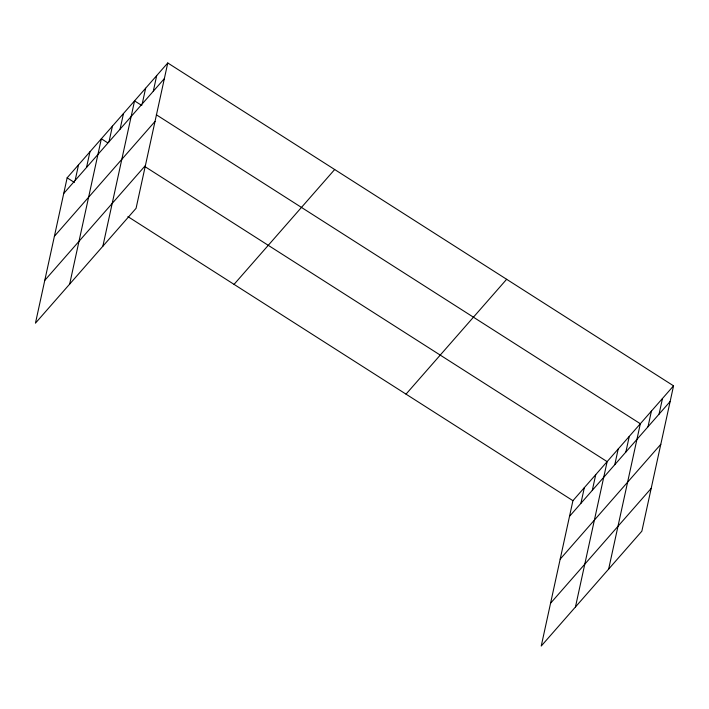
<?xml version="1.0" encoding="UTF-8"?>
<svg xmlns="http://www.w3.org/2000/svg" width="709" height="709" viewBox="0 0 709 709"><rect width="100%" height="100%" fill="white"/><g stroke="black" fill="none" stroke-linecap="round" stroke-linejoin="round"><path stroke-width="1.06" d="M167.767 62.968L67.142 177.826L35.45 323.162L136.075 208.313L167.767 62.968L673.55 385.838L641.858 531.174L541.233 646.032L572.925 500.687L673.55 385.838M75.127 180.467L78.539 164.807M86.533 167.448L89.946 151.788M69.659 284.114L101.352 138.769L107.706 142.828M109.009 141.8L112.421 126.14M120.078 129.171L123.49 113.502M102.867 246.218L134.559 100.873L141.818 105.508M142.217 103.904L145.629 88.235M153.286 91.266L156.698 75.606M580.91 503.328L584.331 487.668M592.316 490.318L595.737 474.658M575.451 606.975L607.134 461.639L144.893 166.571M614.792 464.661L618.204 449.001M625.861 452.032L629.273 436.372M608.65 569.079L640.342 423.734L156.326 114.769M647.999 426.765L651.411 411.105M659.069 414.127L662.481 398.467M63.721 193.486L164.346 78.637M54.398 236.274L155.023 121.425M44.782 280.365L145.407 165.516M234.05 284.371L334.675 169.513M406.018 394.142L506.643 279.293M569.513 516.347L670.138 401.498M560.181 559.144L660.806 444.295M550.565 603.235L651.19 488.386M67.142 177.826L74.401 182.452M127.912 216.617L572.925 500.687"/></g></svg>
